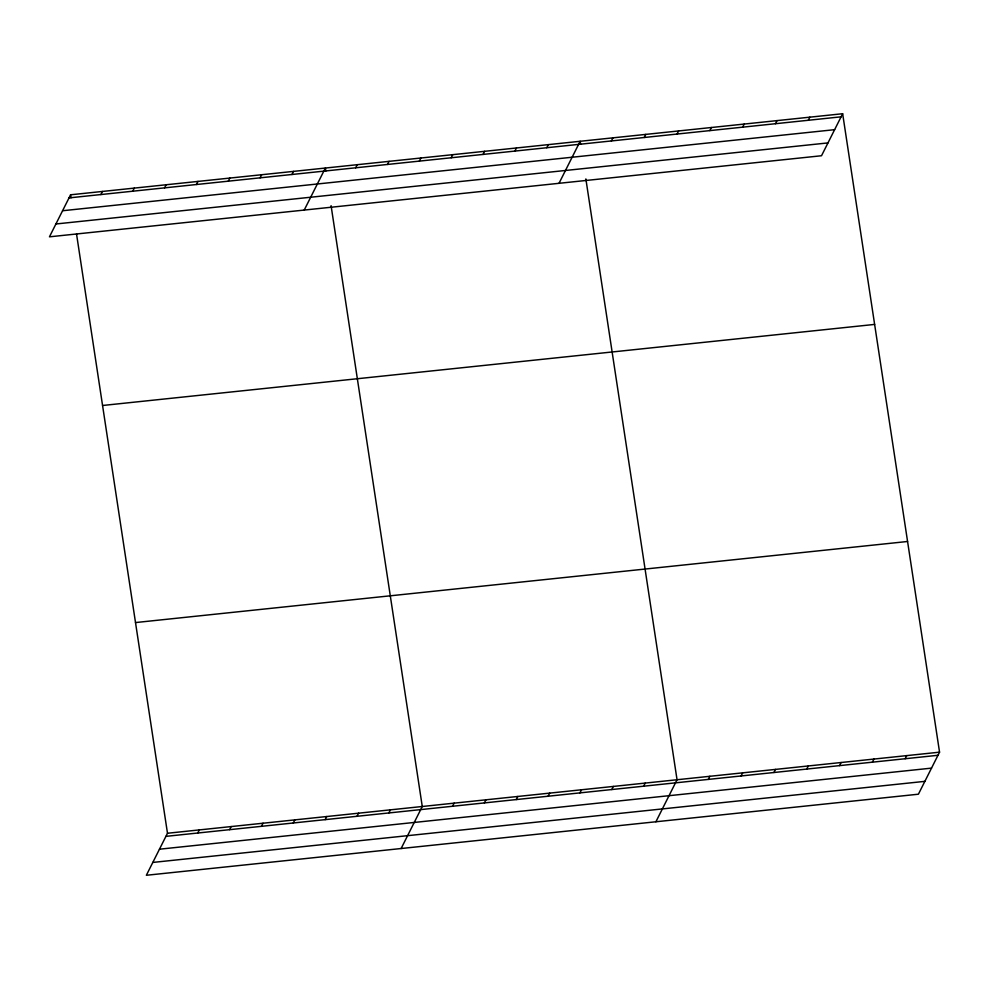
<?xml version="1.0" encoding="UTF-8"?>
<svg xmlns="http://www.w3.org/2000/svg" width="989" height="989" viewBox="0 0 989 989"><rect width="100%" height="100%" fill="white"/><g stroke="black" fill="none" stroke-linecap="round" stroke-linejoin="round"><path stroke-width="1.48" d="M70.59 194.796L49.45 236.828L821.513 155.743L842.653 113.723L70.59 194.796L71.047 197.812M100.878 194.561L102.436 191.458M132.724 191.211L134.281 188.108M164.57 187.873L166.127 184.77M196.415 184.523L197.973 181.42M228.261 181.185L229.831 178.082M260.107 177.835L261.677 174.732M291.953 174.497L293.523 171.394M304.229 210.064L325.369 168.043L325.826 171.048M355.657 167.809L357.214 164.693M387.503 164.458L389.06 161.355M419.348 161.12L420.906 158.005M451.194 157.77L452.764 154.667M483.04 154.432L484.61 151.317M76.524 233.923L167.487 833.257L146.347 875.277L918.41 794.204L939.55 752.172L842.653 113.723M514.898 151.082L516.456 147.979M197.763 833.01L199.333 829.907M546.744 147.744L548.302 144.629M229.621 829.672L231.179 826.569M559.02 183.311L580.147 141.291L580.605 144.295M261.467 826.322L263.025 823.219M611.4 140.945L612.97 137.842M293.313 822.984L294.87 819.881M644.21 137.508L645.78 134.393M325.158 819.634L326.716 816.531M677.032 134.059L678.59 130.956M357.004 816.296L358.574 813.181M709.842 130.61L711.4 127.507M388.85 812.946L390.42 809.843M742.652 127.161L744.21 124.058M401.126 848.525L422.266 806.492L331.08 205.663M775.463 123.724L777.033 120.609M452.554 806.258L454.112 803.155M808.273 120.275L809.843 117.172M484.4 802.92L485.958 799.804M516.246 799.569L517.803 796.466M548.091 796.232L549.661 793.116M579.937 792.881L581.507 789.778M611.795 789.543L613.353 786.428M643.641 786.193L645.199 783.09M655.905 821.772L677.045 779.74L585.859 178.91M708.297 779.406L709.855 776.291M741.107 775.957L742.677 772.854M773.917 772.508L775.487 769.405M806.74 769.071L808.297 765.956M839.55 765.622L841.107 762.519M872.36 762.173L873.93 759.07M905.17 758.724L906.74 755.621M69.02 197.899L841.095 116.826M62.567 210.744L834.629 129.67M55.916 223.984L827.978 142.911M102.559 405.49L874.635 324.417M135.505 622.563L907.568 541.49M167.487 833.257L939.55 752.172M165.917 836.36L937.992 755.287M159.464 849.205L931.527 768.132M152.8 862.433L924.876 781.359"/></g></svg>
